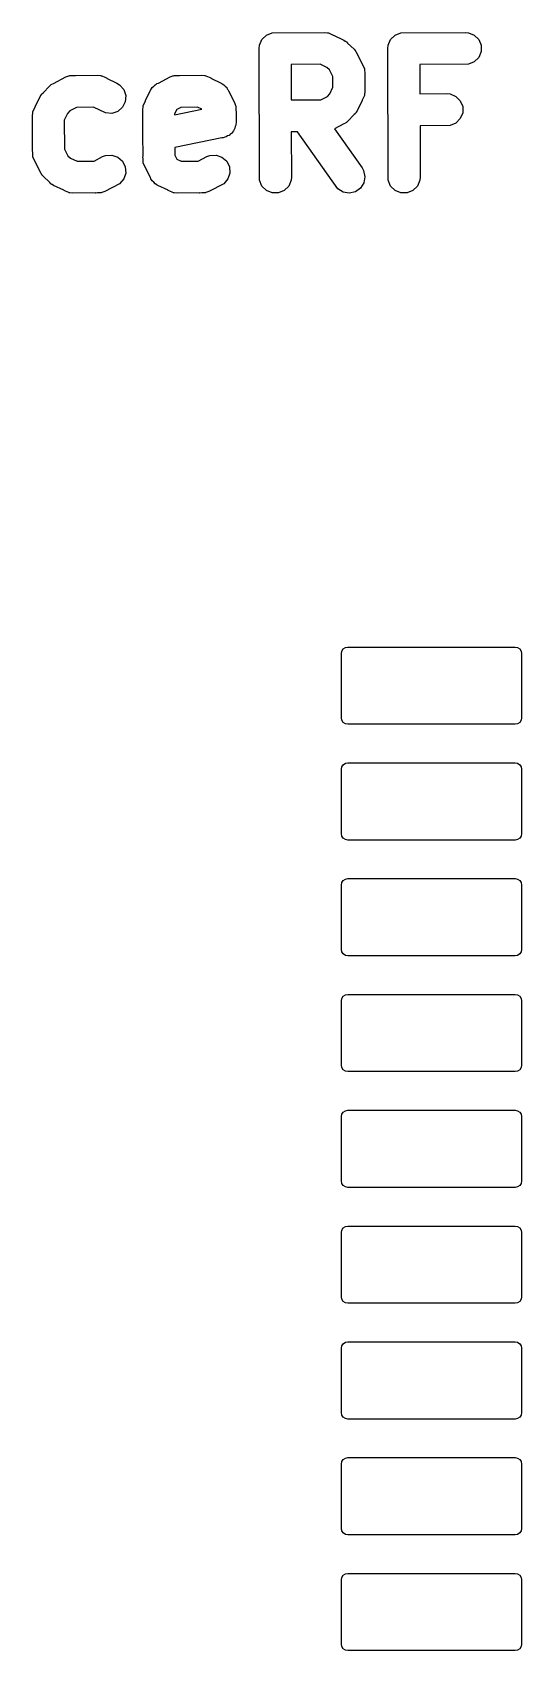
# Model space of a CAD drawing. Extents: x 63.6 to 142.2, y 84.8 to 149.3.
# Drawn here: x 104.3 to 111.9, y 84.83 to 109.99 of the extents above; entities that cross this region are included whole.
import ezdxf

# ---------------------------------------------------------------- set-up
doc = ezdxf.new("R2010")
doc.units = 0
doc.layers.add('BLACK', color=7, linetype='CONTINUOUS')

msp = doc.modelspace()

# ---------------------------------------------------------------- linework, layer by layer
at = {"layer": 'BLACK', "linetype": 'CONTINUOUS'}
for p, q in [((107.866451, 109.877055), (107.935425, 109.946029)), ((107.935425, 109.946029), (108.025545, 109.983358)), ((108.025545, 109.983358), (108.836223, 109.988162)), ((108.836223, 109.988162), (108.884996, 109.983358)), ((108.884996, 109.983358), (108.893294, 109.979921)), ((108.893294, 109.979921), (108.902254, 109.979284)), ((108.902254, 109.979284), (108.951017, 109.956011)), ((108.951017, 109.956011), (108.975116, 109.946029)), ((108.975116, 109.946029), (108.978022, 109.943123)), ((108.978022, 109.943123), (109.138503, 109.866531)), ((109.866451, 109.877055), (109.935425, 109.946029)), ((109.935425, 109.946029), (110.025545, 109.983358)), ((110.025545, 109.983358), (111.026699, 109.988162)), ((111.026699, 109.988162), (111.075472, 109.983358)), ((111.075472, 109.983358), (111.165592, 109.946029)), ((111.165592, 109.946029), (111.234566, 109.877055)), ((107.824318, 109.738162), (107.829122, 109.786935)), ((107.829122, 107.689389), (107.824318, 109.738162)), ((107.829122, 109.786935), (107.866451, 109.877055)), ((109.138503, 109.866531), (109.159496, 109.853316)), ((109.159496, 109.853316), (109.165591, 109.850791)), ((109.165591, 109.850791), (109.169698, 109.846893)), ((109.169698, 109.846893), (109.179978, 109.840422)), ((109.179978, 109.840422), (109.19607, 109.821868)), ((109.19607, 109.821868), (109.298714, 109.724463)), ((109.298714, 109.724463), (109.314449, 109.705289)), ((109.314449, 109.705289), (109.319435, 109.700965)), ((109.319435, 109.700965), (109.321961, 109.696136)), ((109.321961, 109.696136), (109.329805, 109.686578)), ((109.329805, 109.686578), (109.340614, 109.660481)), ((109.824318, 109.738162), (109.829122, 109.786935)), ((109.829122, 107.689389), (109.824318, 109.738162)), ((109.829122, 109.786935), (109.866451, 109.877055)), ((111.234566, 109.877055), (111.271895, 109.786935)), ((111.271895, 109.689389), (111.234566, 109.599269)), ((111.271895, 109.786935), (111.271895, 109.689389)), ((108.771069, 109.492291), (108.320211, 109.48962)), ((108.320211, 109.48962), (108.321505, 108.937493)), ((108.87428, 109.443032), (108.771069, 109.492291)), ((108.914613, 109.404757), (108.87428, 109.443032)), ((109.340614, 109.660481), (109.440782, 109.469013)), ((109.440782, 109.469013), (109.458297, 109.423241)), ((109.458297, 109.423241), (109.458933, 109.414282)), ((111.075472, 109.492966), (110.320211, 109.489342)), ((110.320211, 109.489342), (110.321281, 109.032963)), ((111.165592, 109.530295), (111.075472, 109.492966)), ((111.234566, 109.599269), (111.165592, 109.530295)), ((104.583381, 109.168771), (104.587705, 109.173756)), ((104.587705, 109.173756), (104.592534, 109.176283)), ((104.592534, 109.176283), (104.602092, 109.184126)), ((104.602092, 109.184126), (104.628189, 109.194936)), ((104.628189, 109.194936), (104.819657, 109.295103)), ((104.819657, 109.295103), (104.865429, 109.312618)), ((104.865429, 109.312618), (104.874388, 109.313255)), ((104.874388, 109.313255), (104.882687, 109.316692)), ((104.882687, 109.316692), (104.930232, 109.317224)), ((104.930232, 109.317224), (104.962729, 109.319533)), ((104.962729, 109.319533), (104.968378, 109.31765)), ((104.968378, 109.31765), (105.312413, 109.321496)), ((105.312413, 109.321496), (105.361186, 109.316692)), ((105.361186, 109.316692), (105.369484, 109.313255)), ((105.369484, 109.313255), (105.378444, 109.312618)), ((105.378444, 109.312618), (105.427207, 109.289345)), ((105.427207, 109.289345), (105.451306, 109.279363)), ((105.451306, 109.279363), (105.454212, 109.276457)), ((105.454212, 109.276457), (105.614693, 109.199865)), ((105.614693, 109.199865), (105.656168, 109.173756)), ((105.656168, 109.173756), (105.72008, 109.100065)), ((106.186214, 109.150076), (106.206753, 109.173756)), ((106.206753, 109.173756), (106.223804, 109.182677)), ((106.223804, 109.182677), (106.236225, 109.193449)), ((106.236225, 109.193449), (106.258743, 109.200956)), ((106.258743, 109.200956), (106.438705, 109.295103)), ((106.438705, 109.295103), (106.484477, 109.312618)), ((106.484477, 109.312618), (106.493436, 109.313255)), ((106.493436, 109.313255), (106.501735, 109.316692)), ((106.501735, 109.316692), (106.54928, 109.317224)), ((106.54928, 109.317224), (106.581777, 109.319533)), ((106.581777, 109.319533), (106.587426, 109.31765)), ((106.587426, 109.31765), (106.931461, 109.321496)), ((106.931461, 109.321496), (106.980234, 109.316692)), ((106.980234, 109.316692), (106.988532, 109.313255)), ((106.988532, 109.313255), (106.997492, 109.312618)), ((106.997492, 109.312618), (107.046255, 109.289345)), ((107.046255, 109.289345), (107.070354, 109.279363)), ((107.070354, 109.279363), (107.07326, 109.276457)), ((107.07326, 109.276457), (107.233741, 109.199865)), ((107.233741, 109.199865), (107.241897, 109.194731)), ((107.241897, 109.194731), (107.245745, 109.193448)), ((107.245745, 109.193448), (107.250537, 109.189292)), ((107.250537, 109.189292), (107.275216, 109.173756)), ((107.275216, 109.173756), (107.295756, 109.150073)), ((108.967956, 109.302794), (108.914613, 109.404757)), ((108.97037, 109.134696), (108.967956, 109.302794)), ((109.458933, 109.414282), (109.462371, 109.405983)), ((109.462371, 109.405983), (109.463092, 109.355769)), ((109.463092, 109.355769), (109.465212, 109.325941)), ((109.465212, 109.325941), (109.46359, 109.321077)), ((109.46359, 109.321077), (109.467175, 109.071496)), ((104.345547, 108.832343), (104.422139, 108.992823)), ((104.422139, 108.992823), (104.435353, 109.013816)), ((104.435353, 109.013816), (104.437879, 109.019912)), ((104.437879, 109.019912), (104.441777, 109.024021)), ((104.441777, 109.024021), (104.448248, 109.034299)), ((104.448248, 109.034299), (104.466802, 109.050392)), ((104.466802, 109.050392), (104.564207, 109.153035)), ((104.564207, 109.153035), (104.583381, 109.168771)), ((105.72008, 109.100065), (105.750926, 109.007527)), ((105.750926, 109.007527), (105.744011, 108.910227)), ((106.046945, 108.900576), (106.056927, 108.924674)), ((106.056927, 108.924674), (106.059833, 108.927581)), ((106.059833, 108.927581), (106.136425, 109.088061)), ((106.136425, 109.088061), (106.141557, 109.096215)), ((106.141557, 109.096215), (106.142841, 109.100065)), ((106.142841, 109.100065), (106.147, 109.104861)), ((106.147, 109.104861), (106.162534, 109.129537)), ((106.162534, 109.129537), (106.186214, 109.150076)), ((107.295756, 109.150073), (107.319435, 109.129536)), ((107.319435, 109.129536), (107.328354, 109.112488)), ((107.328354, 109.112488), (107.339128, 109.100065)), ((107.339128, 109.100065), (107.346635, 109.077544)), ((107.346635, 109.077544), (107.440782, 108.897584)), ((108.321505, 108.937493), (108.537362, 108.938772)), ((108.537362, 108.938772), (108.54509, 108.940484)), ((108.54509, 108.940484), (108.554224, 108.938872)), ((108.554224, 108.938872), (108.782694, 108.940226)), ((108.782694, 108.940226), (108.88377, 108.993105)), ((108.88377, 108.993105), (108.922043, 109.033436)), ((108.922043, 109.033436), (108.97037, 109.134696)), ((109.422135, 108.929697), (109.345544, 108.769217)), ((109.425042, 108.932603), (109.422135, 108.929697)), ((109.435024, 108.956703), (109.425042, 108.932603)), ((109.458297, 109.005465), (109.435024, 108.956703)), ((109.458933, 109.014425), (109.458297, 109.005465)), ((109.462371, 109.022723), (109.458933, 109.014425)), ((109.467175, 109.071496), (109.462371, 109.022723)), ((110.321281, 109.032963), (110.740985, 109.035781)), ((110.740985, 109.035781), (110.789758, 109.030977)), ((110.789758, 109.030977), (110.879878, 108.993648)), ((110.879878, 108.993648), (110.948852, 108.924674)), ((110.948852, 108.924674), (110.986181, 108.834554)), ((104.300508, 108.690543), (104.305312, 108.739316)), ((104.304641, 108.156896), (104.300508, 108.690543)), ((104.305312, 108.739316), (104.308749, 108.747615)), ((104.308749, 108.747615), (104.309386, 108.756574)), ((104.309386, 108.756574), (104.332659, 108.805338)), ((104.332659, 108.805338), (104.342641, 108.829436)), ((104.342641, 108.829436), (104.345547, 108.832343)), ((104.845637, 108.728601), (104.796583, 108.625818)), ((104.883913, 108.768935), (104.845637, 108.728601)), ((104.985538, 108.822101), (104.883913, 108.768935)), ((105.248484, 108.825041), (104.985538, 108.822101)), ((105.436858, 108.735136), (105.248484, 108.825041)), ((105.534158, 108.728221), (105.436858, 108.735136)), ((105.626696, 108.759067), (105.534158, 108.728221)), ((105.700387, 108.822979), (105.626696, 108.759067)), ((105.744011, 108.910227), (105.700387, 108.822979)), ((106.014794, 108.785781), (106.019598, 108.834554)), ((106.016987, 108.415656), (106.014794, 108.785781)), ((106.019598, 108.834554), (106.023035, 108.842853)), ((106.023035, 108.842853), (106.023672, 108.851812)), ((106.023672, 108.851812), (106.046945, 108.900576)), ((106.543955, 108.790382), (106.510665, 108.720628)), ((106.510665, 108.720628), (106.510753, 108.705749)), ((106.510753, 108.705749), (106.935238, 108.792727)), ((106.604586, 108.822101), (106.543955, 108.790382)), ((106.867532, 108.825041), (106.604586, 108.822101)), ((106.935238, 108.792727), (106.867532, 108.825041)), ((107.440782, 108.897584), (107.458297, 108.851811)), ((107.458297, 108.851811), (107.458933, 108.842853)), ((107.458933, 108.842853), (107.462371, 108.834554)), ((107.462371, 108.834554), (107.463492, 108.778708)), ((107.463492, 108.778708), (107.465212, 108.754511)), ((107.465212, 108.754511), (107.464048, 108.75102)), ((107.464048, 108.75102), (107.467169, 108.595596)), ((109.300886, 108.711654), (109.203477, 108.609005)), ((109.319435, 108.727741), (109.300886, 108.711654)), ((109.325903, 108.738017), (109.319435, 108.727741)), ((109.329806, 108.742129), (109.325903, 108.738017)), ((109.332333, 108.748232), (109.329806, 108.742129)), ((109.345544, 108.769217), (109.332333, 108.748232)), ((110.986181, 108.737008), (110.948852, 108.646888)), ((110.986181, 108.834554), (110.986181, 108.737008)), ((104.796583, 108.625818), (104.800091, 108.172833)), ((106.014794, 108.404568), (106.016987, 108.415656)), ((107.394137, 108.418714), (107.373571, 108.404942)), ((107.407723, 108.439094), (107.394137, 108.418714)), ((107.425042, 108.456412), (107.407723, 108.439094)), ((107.434513, 108.479278), (107.425042, 108.456412)), ((107.448245, 108.499875), (107.434513, 108.479278)), ((107.452998, 108.523906), (107.448245, 108.499875)), ((107.462371, 108.546532), (107.452998, 108.523906)), ((107.467175, 108.595305), (107.462371, 108.546532)), ((107.467169, 108.595596), (107.467175, 108.595566)), ((107.467175, 108.595566), (107.46717, 108.595542)), ((107.46717, 108.595542), (107.467175, 108.595305)), ((108.419531, 108.442589), (108.322667, 108.442015)), ((108.322667, 108.442015), (108.324318, 107.738162)), ((109.044272, 107.557595), (108.419531, 108.442589)), ((109.139496, 108.567105), (108.992356, 108.490128)), ((108.992356, 108.490128), (109.421983, 107.881528)), ((109.165592, 108.577914), (109.139496, 108.567105)), ((109.175147, 108.585756), (109.165592, 108.577914)), ((109.179978, 108.588283), (109.175147, 108.585756)), ((109.184302, 108.593269), (109.179978, 108.588283)), ((109.203477, 108.609005), (109.184302, 108.593269)), ((110.789758, 108.540585), (110.322443, 108.537448)), ((110.322443, 108.537448), (110.324318, 107.738162)), ((110.879878, 108.577914), (110.789758, 108.540585)), ((110.948852, 108.646888), (110.879878, 108.577914)), ((104.800091, 108.172833), (104.85307, 108.071567)), ((106.017122, 108.392929), (106.014794, 108.404568)), ((106.019082, 108.062122), (106.017122, 108.392929)), ((107.243167, 108.350109), (106.513746, 108.200649)), ((106.513746, 108.200649), (106.514476, 108.077405)), ((107.265948, 108.350109), (107.243167, 108.350109)), ((107.288249, 108.359347), (107.265948, 108.350109)), ((107.313088, 108.364436), (107.288249, 108.359347)), ((107.333438, 108.378065), (107.313088, 108.364436)), ((107.356068, 108.387438), (107.333438, 108.378065)), ((107.373571, 108.404942), (107.356068, 108.387438)), ((104.302471, 108.150384), (104.304641, 108.156896)), ((104.304963, 108.11531), (104.302471, 108.150384)), ((104.305312, 108.070342), (104.304963, 108.11531)), ((104.308749, 108.062044), (104.305312, 108.070342)), ((104.309386, 108.053084), (104.308749, 108.062044)), ((104.326901, 108.007312), (104.309386, 108.053084)), ((104.427069, 107.815844), (104.326901, 108.007312)), ((104.85307, 108.071567), (104.8934, 108.033294)), ((104.8934, 108.033294), (104.995389, 107.984618)), ((104.995389, 107.984618), (105.258334, 107.987558)), ((105.258334, 107.987558), (105.391086, 108.057007)), ((105.391086, 108.057007), (105.436858, 108.074522)), ((105.436858, 108.074522), (105.534158, 108.081437)), ((105.534158, 108.081437), (105.626696, 108.050591)), ((105.626696, 108.050591), (105.700387, 107.986679)), ((105.700387, 107.986679), (105.744011, 107.899431)), ((106.016757, 108.055146), (106.019082, 108.062122)), ((106.019338, 108.018816), (106.016757, 108.055146)), ((106.019598, 107.975104), (106.019338, 108.018816)), ((106.023035, 107.966806), (106.019598, 107.975104)), ((106.023672, 107.957846), (106.023035, 107.966806)), ((106.041187, 107.912074), (106.023672, 107.957846)), ((106.514476, 108.077405), (106.545908, 108.017325)), ((106.545908, 108.017325), (106.614437, 107.984618)), ((106.614437, 107.984618), (106.877382, 107.987558)), ((106.877382, 107.987558), (107.010134, 108.057007)), ((107.010134, 108.057007), (107.055906, 108.074522)), ((107.055906, 108.074522), (107.153206, 108.081437)), ((107.153206, 108.081437), (107.245744, 108.050591)), ((107.245744, 108.050591), (107.319435, 107.986679)), ((107.319435, 107.986679), (107.363059, 107.899431)), ((104.437878, 107.789748), (104.427069, 107.815844)), ((104.44572, 107.780192), (104.437878, 107.789748)), ((104.448248, 107.77536), (104.44572, 107.780192)), ((104.453234, 107.771036), (104.448248, 107.77536)), ((104.468968, 107.751863), (104.453234, 107.771036)), ((104.571615, 107.654454), (104.468968, 107.751863)), ((105.72008, 107.709593), (105.656168, 107.635902)), ((105.750926, 107.802131), (105.72008, 107.709593)), ((105.744011, 107.899431), (105.750926, 107.802131)), ((106.135334, 107.732113), (106.041187, 107.912074)), ((106.142841, 107.709593), (106.135334, 107.732113)), ((106.153613, 107.697172), (106.142841, 107.709593)), ((106.162534, 107.680121), (106.153613, 107.697172)), ((106.186214, 107.659583), (106.162534, 107.680121)), ((107.339128, 107.709593), (107.275216, 107.635902)), ((107.369974, 107.802131), (107.339128, 107.709593)), ((107.363059, 107.899431), (107.369974, 107.802131)), ((107.866451, 107.599269), (107.829122, 107.689389)), ((108.319514, 107.689389), (108.282185, 107.599269)), ((108.324318, 107.738162), (108.319514, 107.689389)), ((109.421983, 107.881528), (109.446017, 107.838817)), ((109.446017, 107.838817), (109.467116, 107.743581)), ((109.467116, 107.743581), (109.450164, 107.647521)), ((109.866451, 107.599269), (109.829122, 107.689389)), ((110.319514, 107.689389), (110.282185, 107.599269)), ((110.324318, 107.738162), (110.319514, 107.689389)), ((104.587705, 107.635902), (104.571615, 107.654454)), ((104.59798, 107.629434), (104.587705, 107.635902)), ((104.602091, 107.625533), (104.59798, 107.629434)), ((104.60819, 107.623007), (104.602091, 107.625533)), ((104.629181, 107.609793), (104.60819, 107.623007)), ((104.78966, 107.533202), (104.629181, 107.609793)), ((104.792567, 107.530295), (104.78966, 107.533202)), ((104.816666, 107.520313), (104.792567, 107.530295)), ((104.865429, 107.49704), (104.816666, 107.520313)), ((104.874388, 107.496404), (104.865429, 107.49704)), ((104.882687, 107.492966), (104.874388, 107.496404)), ((104.93146, 107.488162), (104.882687, 107.492966)), ((105.275494, 107.492009), (104.93146, 107.488162)), ((105.281144, 107.490125), (105.275494, 107.492009)), ((105.31364, 107.492435), (105.281144, 107.490125)), ((105.361186, 107.492966), (105.31364, 107.492435)), ((105.369484, 107.496404), (105.361186, 107.492966)), ((105.378444, 107.49704), (105.369484, 107.496404)), ((105.424216, 107.514555), (105.378444, 107.49704)), ((105.656168, 107.635902), (105.424216, 107.514555)), ((106.206753, 107.635902), (106.186214, 107.659583)), ((106.231429, 107.620369), (106.206753, 107.635902)), ((106.236225, 107.616209), (106.231429, 107.620369)), ((106.240075, 107.614926), (106.236225, 107.616209)), ((106.248229, 107.609793), (106.240075, 107.614926)), ((106.408708, 107.533202), (106.248229, 107.609793)), ((106.411615, 107.530295), (106.408708, 107.533202)), ((106.435714, 107.520313), (106.411615, 107.530295)), ((106.484477, 107.49704), (106.435714, 107.520313)), ((106.493436, 107.496404), (106.484477, 107.49704)), ((106.501735, 107.492966), (106.493436, 107.496404)), ((106.550508, 107.488162), (106.501735, 107.492966)), ((106.894542, 107.492009), (106.550508, 107.488162)), ((106.900192, 107.490125), (106.894542, 107.492009)), ((106.932688, 107.492435), (106.900192, 107.490125)), ((106.980234, 107.492966), (106.932688, 107.492435)), ((106.988532, 107.496404), (106.980234, 107.492966)), ((106.997492, 107.49704), (106.988532, 107.496404)), ((107.043264, 107.514555), (106.997492, 107.49704)), ((107.275216, 107.635902), (107.043264, 107.514555)), ((107.935425, 107.530295), (107.866451, 107.599269)), ((108.025545, 107.492966), (107.935425, 107.530295)), ((108.123091, 107.492966), (108.025545, 107.492966)), ((108.213211, 107.530295), (108.123091, 107.492966)), ((108.282185, 107.599269), (108.213211, 107.530295)), ((109.126533, 107.505173), (109.044272, 107.557595)), ((109.222593, 107.488221), (109.126533, 107.505173)), ((109.317829, 107.50932), (109.222593, 107.488221)), ((109.397742, 107.565259), (109.317829, 107.50932)), ((109.450164, 107.647521), (109.397742, 107.565259)), ((109.935425, 107.530295), (109.866451, 107.599269)), ((110.025545, 107.492966), (109.935425, 107.530295)), ((110.123091, 107.492966), (110.025545, 107.492966)), ((110.213211, 107.530295), (110.123091, 107.492966)), ((110.282185, 107.599269), (110.213211, 107.530295)), ((109.101, 100.3338), (109.108612, 100.372068)), ((109.108612, 100.372068), (109.130289, 100.404511)), ((109.130289, 100.404511), (109.162732, 100.426188)), ((109.162732, 100.426188), (109.201, 100.4338)), ((109.201, 100.4338), (111.801, 100.4338)), ((111.801, 100.4338), (111.839268, 100.426188)), ((111.839268, 100.426188), (111.871711, 100.404511)), ((111.871711, 100.404511), (111.893388, 100.372068)), ((111.893388, 100.372068), (111.901, 100.3338)), ((109.101, 99.3338), (109.101, 100.3338)), ((111.901, 100.3338), (111.901, 99.3338)), ((109.108612, 99.295532), (109.101, 99.3338)), ((109.130289, 99.263089), (109.108612, 99.295532)), ((109.162732, 99.241412), (109.130289, 99.263089)), ((109.201, 99.2338), (109.162732, 99.241412)), ((111.801, 99.2338), (109.201, 99.2338)), ((111.839268, 99.241412), (111.801, 99.2338)), ((111.871711, 99.263089), (111.839268, 99.241412)), ((111.893388, 99.295532), (111.871711, 99.263089)), ((111.901, 99.3338), (111.893388, 99.295532)), ((109.130289, 98.604511), (109.162732, 98.626188)), ((109.162732, 98.626188), (109.201, 98.6338)), ((109.201, 98.6338), (111.801, 98.6338)), ((111.801, 98.6338), (111.839268, 98.626188)), ((111.839268, 98.626188), (111.871711, 98.604511)), ((109.101, 98.5338), (109.108612, 98.572068)), ((109.101, 97.5338), (109.101, 98.5338)), ((109.108612, 98.572068), (109.130289, 98.604511)), ((111.871711, 98.604511), (111.893388, 98.572068)), ((111.893388, 98.572068), (111.901, 98.5338)), ((111.901, 98.5338), (111.901, 97.5338)), ((109.108612, 97.495532), (109.101, 97.5338)), ((109.130289, 97.463089), (109.108612, 97.495532)), ((109.162732, 97.441412), (109.130289, 97.463089)), ((109.201, 97.4338), (109.162732, 97.441412)), ((111.801, 97.4338), (109.201, 97.4338)), ((111.839268, 97.441412), (111.801, 97.4338)), ((111.871711, 97.463089), (111.839268, 97.441412)), ((111.893388, 97.495532), (111.871711, 97.463089)), ((111.901, 97.5338), (111.893388, 97.495532)), ((109.101, 96.7338), (109.108612, 96.772068)), ((109.101, 95.7338), (109.101, 96.7338)), ((109.108612, 96.772068), (109.130289, 96.804511)), ((109.130289, 96.804511), (109.162732, 96.826188)), ((109.162732, 96.826188), (109.201, 96.8338)), ((109.201, 96.8338), (111.801, 96.8338)), ((111.801, 96.8338), (111.839268, 96.826188)), ((111.839268, 96.826188), (111.871711, 96.804511)), ((111.871711, 96.804511), (111.893388, 96.772068)), ((111.893388, 96.772068), (111.901, 96.7338)), ((111.901, 96.7338), (111.901, 95.7338)), ((109.108612, 95.695532), (109.101, 95.7338)), ((109.130289, 95.663089), (109.108612, 95.695532)), ((109.162732, 95.641412), (109.130289, 95.663089)), ((109.201, 95.6338), (109.162732, 95.641412)), ((111.801, 95.6338), (109.201, 95.6338)), ((111.839268, 95.641412), (111.801, 95.6338)), ((111.871711, 95.663089), (111.839268, 95.641412)), ((111.893388, 95.695532), (111.871711, 95.663089)), ((111.901, 95.7338), (111.893388, 95.695532)), ((109.101, 94.9338), (109.108612, 94.972068)), ((109.101, 93.9338), (109.101, 94.9338)), ((109.108612, 94.972068), (109.130289, 95.004511)), ((109.130289, 95.004511), (109.162732, 95.026188)), ((109.162732, 95.026188), (109.201, 95.0338)), ((109.201, 95.0338), (111.801, 95.0338)), ((111.801, 95.0338), (111.839268, 95.026188)), ((111.839268, 95.026188), (111.871711, 95.004511)), ((111.871711, 95.004511), (111.893388, 94.972068)), ((111.893388, 94.972068), (111.901, 94.9338)), ((111.901, 94.9338), (111.901, 93.9338)), ((109.108612, 93.895532), (109.101, 93.9338)), ((109.130289, 93.863089), (109.108612, 93.895532)), ((109.162732, 93.841412), (109.130289, 93.863089)), ((109.201, 93.8338), (109.162732, 93.841412)), ((111.801, 93.8338), (109.201, 93.8338)), ((111.839268, 93.841412), (111.801, 93.8338)), ((111.871711, 93.863089), (111.839268, 93.841412)), ((111.893388, 93.895532), (111.871711, 93.863089)), ((111.901, 93.9338), (111.893388, 93.895532)), ((109.101, 93.1338), (109.108612, 93.172068)), ((109.101, 92.1338), (109.101, 93.1338)), ((109.108612, 93.172068), (109.130289, 93.204511)), ((109.130289, 93.204511), (109.162732, 93.226188)), ((109.162732, 93.226188), (109.201, 93.2338)), ((109.201, 93.2338), (111.801, 93.2338)), ((111.801, 93.2338), (111.839268, 93.226188)), ((111.839268, 93.226188), (111.871711, 93.204511)), ((111.871711, 93.204511), (111.893388, 93.172068)), ((111.893388, 93.172068), (111.901, 93.1338)), ((111.901, 93.1338), (111.901, 92.1338)), ((109.108612, 92.095532), (109.101, 92.1338)), ((109.130289, 92.063089), (109.108612, 92.095532)), ((111.893388, 92.095532), (111.871711, 92.063089)), ((111.901, 92.1338), (111.893388, 92.095532)), ((109.162732, 92.041412), (109.130289, 92.063089)), ((109.201, 92.0338), (109.162732, 92.041412)), ((111.801, 92.0338), (109.201, 92.0338)), ((111.839268, 92.041412), (111.801, 92.0338)), ((111.871711, 92.063089), (111.839268, 92.041412)), ((109.101, 91.3338), (109.108612, 91.372068)), ((109.101, 90.3338), (109.101, 91.3338)), ((109.108612, 91.372068), (109.130289, 91.404511)), ((109.130289, 91.404511), (109.162732, 91.426188)), ((109.162732, 91.426188), (109.201, 91.4338)), ((109.201, 91.4338), (111.801, 91.4338)), ((111.801, 91.4338), (111.839268, 91.426188)), ((111.839268, 91.426188), (111.871711, 91.404511)), ((111.871711, 91.404511), (111.893388, 91.372068)), ((111.893388, 91.372068), (111.901, 91.3338)), ((111.901, 91.3338), (111.901, 90.3338)), ((109.108612, 90.295532), (109.101, 90.3338)), ((111.901, 90.3338), (111.893388, 90.295532)), ((109.130289, 90.263089), (109.108612, 90.295532)), ((109.162732, 90.241412), (109.130289, 90.263089)), ((109.201, 90.2338), (109.162732, 90.241412)), ((111.801, 90.2338), (109.201, 90.2338)), ((111.839268, 90.241412), (111.801, 90.2338)), ((111.871711, 90.263089), (111.839268, 90.241412)), ((111.893388, 90.295532), (111.871711, 90.263089)), ((109.101, 89.5338), (109.108612, 89.572068)), ((109.108612, 89.572068), (109.130289, 89.604511)), ((109.130289, 89.604511), (109.162732, 89.626188)), ((109.162732, 89.626188), (109.201, 89.6338)), ((109.201, 89.6338), (111.801, 89.6338)), ((111.801, 89.6338), (111.839268, 89.626188)), ((111.839268, 89.626188), (111.871711, 89.604511)), ((111.871711, 89.604511), (111.893388, 89.572068)), ((111.893388, 89.572068), (111.901, 89.5338)), ((109.101, 88.5338), (109.101, 89.5338)), ((111.901, 89.5338), (111.901, 88.5338)), ((109.108612, 88.495532), (109.101, 88.5338)), ((109.130289, 88.463089), (109.108612, 88.495532)), ((109.162732, 88.441412), (109.130289, 88.463089)), ((109.201, 88.4338), (109.162732, 88.441412)), ((111.801, 88.4338), (109.201, 88.4338)), ((111.839268, 88.441412), (111.801, 88.4338)), ((111.871711, 88.463089), (111.839268, 88.441412)), ((111.893388, 88.495532), (111.871711, 88.463089)), ((111.901, 88.5338), (111.893388, 88.495532)), ((109.108612, 87.772068), (109.130289, 87.804511)), ((109.130289, 87.804511), (109.162732, 87.826188)), ((109.162732, 87.826188), (109.201, 87.8338)), ((109.201, 87.8338), (111.801, 87.8338)), ((111.801, 87.8338), (111.839268, 87.826188)), ((111.839268, 87.826188), (111.871711, 87.804511)), ((111.871711, 87.804511), (111.893388, 87.772068)), ((109.101, 87.7338), (109.108612, 87.772068)), ((109.101, 86.7338), (109.101, 87.7338)), ((111.893388, 87.772068), (111.901, 87.7338)), ((111.901, 87.7338), (111.901, 86.7338)), ((109.108612, 86.695532), (109.101, 86.7338)), ((109.130289, 86.663089), (109.108612, 86.695532)), ((109.162732, 86.641412), (109.130289, 86.663089)), ((109.201, 86.6338), (109.162732, 86.641412)), ((111.801, 86.6338), (109.201, 86.6338)), ((111.839268, 86.641412), (111.801, 86.6338)), ((111.871711, 86.663089), (111.839268, 86.641412)), ((111.893388, 86.695532), (111.871711, 86.663089)), ((111.901, 86.7338), (111.893388, 86.695532)), ((109.162732, 86.026188), (109.201, 86.0338)), ((109.201, 86.0338), (111.801, 86.0338)), ((111.801, 86.0338), (111.839268, 86.026188)), ((109.101, 85.9338), (109.108612, 85.972068)), ((109.101, 84.9338), (109.101, 85.9338)), ((109.108612, 85.972068), (109.130289, 86.004511)), ((109.130289, 86.004511), (109.162732, 86.026188)), ((111.839268, 86.026188), (111.871711, 86.004511)), ((111.871711, 86.004511), (111.893388, 85.972068)), ((111.893388, 85.972068), (111.901, 85.9338)), ((111.901, 85.9338), (111.901, 84.9338)), ((109.108612, 84.895532), (109.101, 84.9338)), ((109.130289, 84.863089), (109.108612, 84.895532)), ((109.162732, 84.841412), (109.130289, 84.863089)), ((109.201, 84.8338), (109.162732, 84.841412)), ((111.801, 84.8338), (109.201, 84.8338)), ((111.839268, 84.841412), (111.801, 84.8338)), ((111.871711, 84.863089), (111.839268, 84.841412)), ((111.893388, 84.895532), (111.871711, 84.863089)), ((111.901, 84.9338), (111.893388, 84.895532))]:
    msp.add_line(p, q, dxfattribs=at)

doc.saveas('drawing.dxf')
